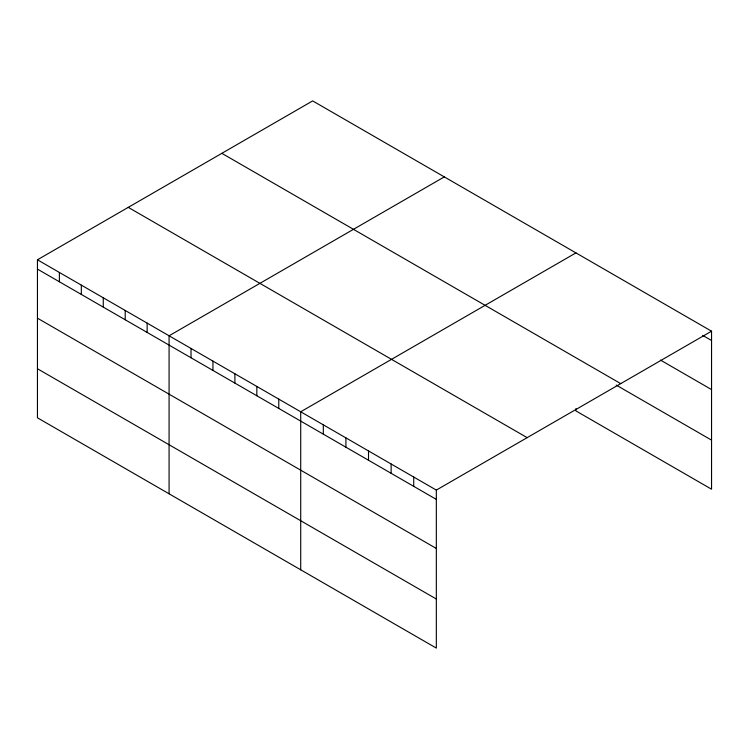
<?xml version="1.0" encoding="UTF-8"?>
<svg xmlns="http://www.w3.org/2000/svg" width="749" height="749" viewBox="0 0 749 749"><rect width="100%" height="100%" fill="white"/><g stroke="black" fill="none" stroke-linecap="round" stroke-linejoin="round"><path stroke-width="1.12" d="M37.45 259.791L436.33 490.089L436.33 648.1L37.45 417.811L37.45 259.791L312.67 100.9L711.55 331.189L711.55 489.209L575.934 410.911L575.934 408.57M444.297 176.895L169.077 335.786L169.077 493.806M575.934 252.89L300.714 411.781L300.714 569.802M436.33 490.089L711.55 331.189M702.702 335.393L711.55 340.505M660.449 360.072L711.55 389.574M221.844 153.33L620.724 383.628M616.221 385.098L711.55 440.131M128.276 207.361L527.156 437.65M37.45 269.106L436.33 499.396M37.45 318.175L436.33 548.474M37.45 368.742L436.33 599.031M413.729 477.038L413.729 486.344M391.128 463.987L391.128 473.293M368.517 450.935L368.517 460.251M345.916 437.884L345.916 447.2M323.315 424.833L323.315 434.148M278.778 399.123L278.778 408.43M256.832 386.456L256.832 395.762M234.896 373.788L234.896 383.104M212.959 361.121L212.959 370.437M191.023 348.454L191.023 357.769M147.141 323.119L147.141 332.434M125.205 310.461L125.205 319.767M103.268 297.793L103.268 307.099M81.323 285.126L81.323 294.441M59.386 272.458L59.386 281.774"/></g></svg>
